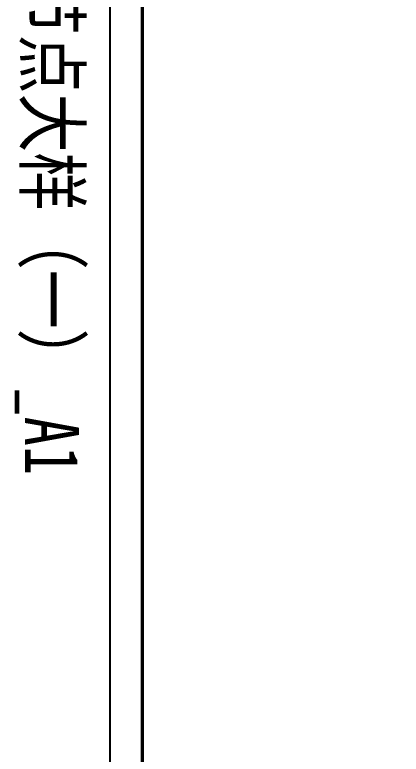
# Model space of a CAD drawing. Extents: x -812054 to 22247, y -644080 to 1003627.
# Drawn here: x -160661 to -157641, y -216932 to -211157 of the extents above; entities that cross this region are included whole.
import ezdxf

# ---------------------------------------------------------------- set-up
doc = ezdxf.new("R2010")
doc.units = 0
doc.header["$LTSCALE"] = 1000
doc.layers.get('0').update_dxf_attribs({"linetype": 'CONTINUOUS'})
doc.layers.add('yichutu', color=7, linetype='CONTINUOUS', true_color=0xffffff)
doc.layers.add('图框', color=9, linetype='CONTINUOUS', lineweight=18)
doc.layers.add('导图字', color=7, linetype='CONTINUOUS')
doc.styles.add('黑体', font='simhei.ttf')

# ---------------------------------------------------------------- blocks, each defined once
blk = doc.blocks.new('GFDDDDRG')
at = {"layer": '图框'}
blk.add_lwpolyline([(923310, -107437), (923310, -159999), (893610, -159999), (893610, -107437)], close=True, dxfattribs=at)
blk.add_lwpolyline([(923310, -107437), (923310, -159999), (893610, -159999), (893610, -107437)], close=True, dxfattribs=at)
at = {"layer": '图框', "const_width": 50}
blk.add_lwpolyline([(894110, -159499), (922810, -159499), (922810, -108687), (894110, -108687)], close=True, dxfattribs=at)
blk = doc.blocks.new('yct-1051-594-26275-14850-25-1002.0')
at = {"layer": 'yichutu', "color": 7, "true_color": 0xffffff}
blk.add_lwpolyline([(0, 0), (0, 14850), (26275, 14850), (26275, 0)], close=True, dxfattribs=at)

msp = doc.modelspace()

# ---------------------------------------------------------------- block references
at = {"xscale": 0.5, "yscale": 0.5, "zscale": 0.5}
msp.add_blockref('GFDDDDRG', (-606719.72, -154941.4), dxfattribs=at)
at = {"layer": 'yichutu', "rotation": 270}
msp.add_blockref('yct-1051-594-26275-14850-25-1002.0', (-159914.83, -208659.88), dxfattribs=at)

# ---------------------------------------------------------------- texts
at = {"layer": '导图字', "color": 1, "style": '黑体', "width": 0.8}
msp.add_text('建施_23_节点大样（一）_A1', height=420.5907, rotation=270, dxfattribs=at).set_placement((-160580.7, -209020.66))

doc.saveas('drawing.dxf')
